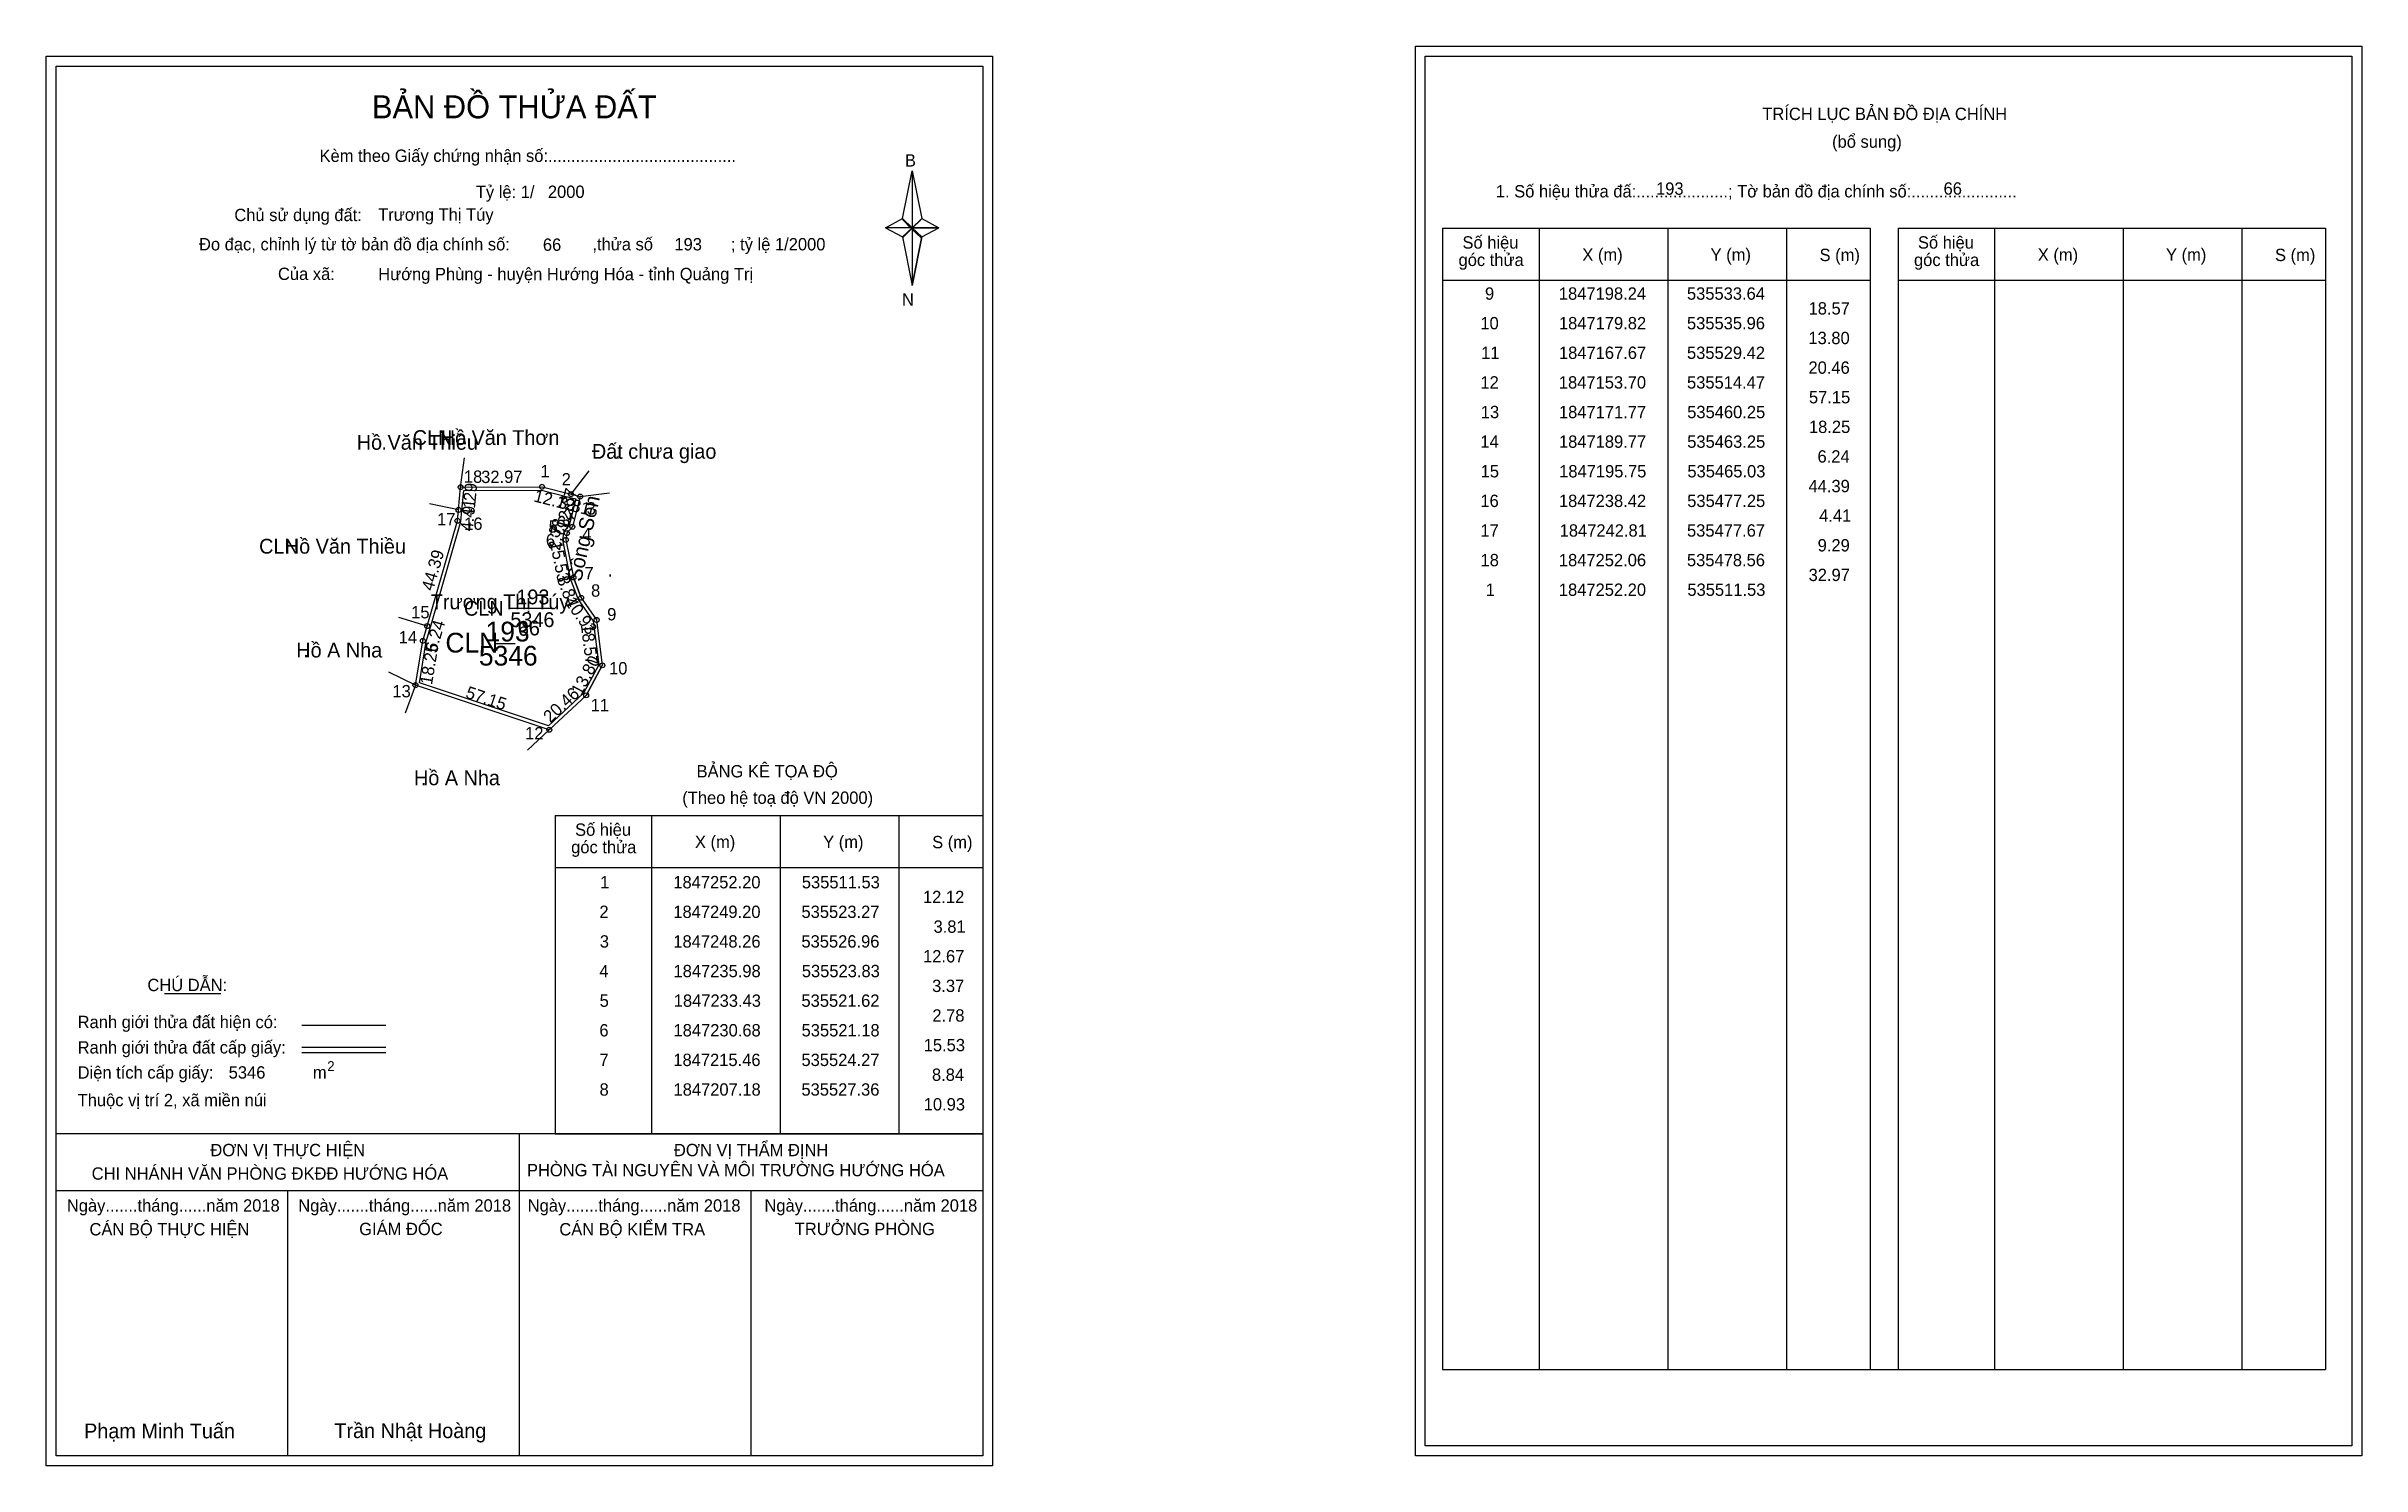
# Model space of a CAD drawing. Extents: x 535311 to 536249, y 1846856 to 1847431.
import ezdxf

# ---------------------------------------------------------------- set-up
doc = ezdxf.new("R2010")
doc.units = 0
for name, color, linetype in [('Level 1', 7, 'Continuous'), ('Level 10', 7, 'Continuous'), ('Level 11', 7, 'Continuous'), ('Level 13', 7, 'Continuous'), ('Level 2', 7, 'Continuous'), ('Level 22', 7, 'Continuous'), ('Level 27', 7, 'Continuous'), ('Level 3', 7, 'Continuous'), ('Level 36', 7, 'Continuous'), ('Level 4', 7, 'Continuous'), ('Level 49', 7, 'Continuous'), ('Level 5', 7, 'Continuous'), ('Level 53', 7, 'Continuous'), ('Level 55', 7, 'Continuous'), ('Level 6', 7, 'Continuous'), ('Level 60', 7, 'Continuous'), ('Level 63', 7, 'Continuous'), ('Level 7', 7, 'Continuous'), ('Level 9', 7, 'Continuous')]:
    doc.layers.add(name, color=color, linetype=linetype)

msp = doc.modelspace()

# ---------------------------------------------------------------- linework, layer by layer
at = {"layer": 'Level 1'}
for p, q in [((535869.34, 1847426.68), (535869.34, 1847426.68)), ((535314.7, 1847422.68), (535314.7, 1847422.68)), ((535657.54, 1847360.91), (535661.48, 1847380.19)), ((535661.48, 1847380.19), (535661.48, 1847357.14)), ((535661.48, 1847380.19), (535665.41, 1847360.91)), ((535650.65, 1847357.14), (535657.54, 1847360.91)), ((535657.54, 1847360.91), (535661.48, 1847357.14)), ((535661.18, 1847356.71), (535657.54, 1847360.47)), ((535665.12, 1847360.47), (535661.18, 1847356.71)), ((535661.18, 1847356.71), (535665.12, 1847360.47)), ((535665.41, 1847360.91), (535661.48, 1847357.14)), ((535661.48, 1847357.14), (535657.54, 1847353.46)), ((535661.18, 1847356.71), (535657.54, 1847353.02)), ((535657.54, 1847353.02), (535661.18, 1847356.71)), ((535657.54, 1847353.46), (535661.48, 1847333.74)), ((535665.12, 1847353.02), (535661.18, 1847356.71)), ((535661.48, 1847357.14), (535661.48, 1847333.74)), ((535661.48, 1847357.14), (535672.3, 1847357.14)), ((535661.48, 1847357.14), (535665.41, 1847353.46)), ((535665.41, 1847353.46), (535661.48, 1847333.74)), ((535665.41, 1847353.46), (535672.3, 1847357.14)), ((535876.41, 1847356.97), (536049.61, 1847356.97)), ((535915.59, 1846894.44), (535915.59, 1847356.97)), ((535967.73, 1846894.44), (535967.73, 1847356.97)), ((536015.68, 1847356.97), (536015.68, 1846894.44)), ((536049.61, 1847356.97), (536049.61, 1846894.44)), ((536060.92, 1847356.97), (536234.13, 1847356.97)), ((536100.1, 1846894.44), (536100.1, 1847356.97)), ((536152.25, 1846894.44), (536152.25, 1847356.97)), ((536200.19, 1847356.97), (536200.19, 1846894.44)), ((536234.13, 1847356.97), (536234.13, 1846894.44)), ((535876.41, 1847335.91), (536049.61, 1847335.91)), ((536060.92, 1847335.91), (536234.13, 1847335.91)), ((535516.89, 1847119.02), (535690.09, 1847119.02)), ((535556.07, 1846989.97), (535556.07, 1847119.02)), ((535608.21, 1846989.97), (535608.21, 1847119.02)), ((535656.15, 1847119.02), (535656.15, 1846989.97)), ((535516.89, 1847097.97), (535690.09, 1847097.97)), ((535358.53, 1847046.81), (535381.34, 1847046.81)), ((535414.26, 1847034), (535448.29, 1847034)), ((535414.26, 1847025.1), (535448.29, 1847025.1)), ((535414.26, 1847022.91), (535448.29, 1847022.91)), ((535528.35, 1846989.97), (535314.69, 1846989.97)), ((535690.09, 1846989.97), (535480.41, 1846989.97)), ((535502.39, 1846859.53), (535502.39, 1846989.97)), ((535516.89, 1846989.97), (535690.09, 1846989.97)), ((535690.09, 1846966.87), (535314.69, 1846966.87)), ((535408.54, 1846859.53), (535408.54, 1846966.87)), ((535596.24, 1846859.53), (535596.24, 1846966.87)), ((535876.41, 1846894.44), (536234.13, 1846894.44)), ((536244.74, 1846863.53), (536244.74, 1846863.53)), ((535690.09, 1846859.53), (535690.09, 1846859.53))]:
    msp.add_line(p, q, dxfattribs=at)
for points in [[(535657.54, 1847360.91), (535661.48, 1847380.19), (535661.48, 1847357.14)], [(535661.48, 1847357.14), (535665.41, 1847360.91), (535672.3, 1847357.14)], [(535650.65, 1847357.14), (535657.54, 1847353.46), (535661.48, 1847357.14)], [(535661.48, 1847357.14), (535661.48, 1847333.74), (535665.41, 1847353.46)]]:
    msp.add_lwpolyline(points, close=True, dxfattribs=at)
at = {"layer": 'Level 10'}
for p, q in [((535478.56, 1847252.06), (535511.53, 1847252.2)), ((535523.83, 1847235.98), (535521.62, 1847233.43)), ((535527.36, 1847207.18), (535524.27, 1847215.46)), ((535529.42, 1847167.67), (535535.96, 1847179.82)), ((535514.47, 1847153.7), (535529.42, 1847167.67))]:
    msp.add_line(p, q, dxfattribs=at)
for points in [[(535514.47, 1847153.7), (535460.25, 1847171.77), (535463.25, 1847189.77), (535465.03, 1847195.75), (535477.25, 1847238.42), (535477.67, 1847242.81), (535478.56, 1847252.06), (535511.53, 1847252.2), (535523.27, 1847249.2), (535526.96, 1847248.26), (535523.83, 1847235.98), (535521.62, 1847233.43), (535521.18, 1847230.68), (535524.27, 1847215.46), (535527.36, 1847207.18), (535533.64, 1847198.24), (535535.96, 1847179.82), (535529.42, 1847167.67)], [(535514.12, 1847155.29), (535461.83, 1847172.72), (535464.62, 1847189.45), (535466.37, 1847195.36), (535478.63, 1847238.16), (535479.06, 1847242.68), (535479.83, 1847250.67), (535511.36, 1847250.8), (535522.92, 1847247.84), (535525.26, 1847247.25), (535522.56, 1847236.65), (535520.3, 1847234.05), (535519.76, 1847230.65), (535522.92, 1847215.07), (535526.11, 1847206.52), (535532.29, 1847197.72), (535534.52, 1847180.09), (535528.3, 1847168.54)]]:
    msp.add_lwpolyline(points, close=True, dxfattribs=at)
at = {"layer": 'Level 11'}
for centre in [(535478.56, 1847252.06), (535511.53, 1847252.2), (535523.27, 1847249.2), (535526.96, 1847248.26), (535477.25, 1847238.42), (535477.67, 1847242.81), (535521.18, 1847230.68), (535521.62, 1847233.43), (535523.83, 1847235.98), (535524.27, 1847215.46), (535527.36, 1847207.18), (535463.25, 1847189.77), (535465.03, 1847195.75), (535533.64, 1847198.24), (535460.25, 1847171.77), (535535.96, 1847179.82), (535529.42, 1847167.67), (535514.47, 1847153.7), (535514.47, 1847153.7)]:
    msp.add_circle(centre, 1, dxfattribs=at)
at = {"layer": 'Level 27'}
for p, q in [((535478.56, 1847252.06), (535480.06, 1847263.97)), ((535523.27, 1847249.2), (535530.59, 1847258.71)), ((535526.96, 1847248.26), (535538.87, 1847249.71)), ((535477.67, 1847242.81), (535465.92, 1847245.23)), ((535465.03, 1847195.75), (535453.55, 1847199.24)), ((535460.25, 1847171.77), (535449.46, 1847177.02)), ((535460.25, 1847171.77), (535456.13, 1847160.5)), ((535514.47, 1847153.7), (535505.71, 1847145.5))]:
    msp.add_line(p, q, dxfattribs=at)
at = {"layer": 'Level 3'}
for p, q in [((535876.41, 1847356.97), (535876.41, 1846894.44)), ((536060.92, 1847356.97), (536060.92, 1846894.44)), ((535516.89, 1847119.02), (535516.89, 1846989.97))]:
    msp.add_line(p, q, dxfattribs=at)
at = {"layer": 'Level 63'}
for points in [[(535310.69, 1847426.68), (535694.09, 1847426.68), (535694.09, 1846855.53), (535310.69, 1846855.53)], [(535865.35, 1847430.68), (536248.75, 1847430.68), (536248.75, 1846859.53), (535865.35, 1846859.53)], [(535869.35, 1847426.68), (536244.75, 1847426.68), (536244.75, 1846863.53), (535869.35, 1846863.53)], [(535314.69, 1847422.68), (535690.09, 1847422.68), (535690.09, 1846859.53), (535314.69, 1846859.53)]]:
    msp.add_lwpolyline(points, close=True, dxfattribs=at)
at = {"layer": 'Level 7'}
msp.add_line((535492.58, 1847188.63), (535500.61, 1847188.63), dxfattribs=at)
at = {"layer": 'Level 9'}
msp.add_line((535498.71, 1847202.95), (535516.11, 1847202.95), dxfattribs=at)

# ---------------------------------------------------------------- texts
at = {"layer": 'Level 1'}
for s, height, p in [('BẢN ĐỒ THỬA ĐẤT', 9.3313, (535442.63, 1847401.49)), ('TRÍCH LỤC BẢN ĐỒ ĐỊA CHÍNH', 5, (536005.93, 1847400.8)), ('Kèm theo Giấy chứng nhận số:.........................................', 5, (535421.39, 1847383.83)), ('(bổ sung)', 5, (536034.18, 1847389.56)), ('B', 5, (535658.56, 1847381.95)), ('1. Số hiệu thửa đấ:....................; Tờ bản đồ địa chính số:.......................', 5, (535897.96, 1847369.44)), ('Chủ sử dụng đất:', 5, (535386.87, 1847359.84)), ('Đo đạc, chỉnh lý từ tờ bản đồ địa chính số:                  ,thửa số                 ; tỷ lệ 1/2000', 5, (535372.56, 1847347.98)), ('Số hiệu', 5, (535884.44, 1847348.7)), ('Số hiệu', 5, (536068.96, 1847348.7)), ('Của xã:', 5, (535404.55, 1847335.98)), ('góc thửa', 5, (535882.85, 1847341.64)), ('X (m)', 5, (535933, 1847343.75)), ('Y (m)', 5, (535984.96, 1847343.75)), ('S (m)', 5, (536029.11, 1847343.65)), ('góc thửa', 5, (536067.37, 1847341.64)), ('X (m)', 5, (536117.52, 1847343.75)), ('Y (m)', 5, (536169.47, 1847343.75)), ('S (m)', 5, (536213.63, 1847343.65)), ('N', 5, (535657.36, 1847325.61)), ('BẢNG KÊ TỌA ĐỘ', 5, (535574.15, 1847134.43)), ('(Theo hệ toạ độ VN 2000)', 5, (535568.35, 1847123.71)), ('Số hiệu', 5, (535524.92, 1847110.76)), ('góc thửa', 5, (535523.33, 1847103.7)), ('X (m)', 5, (535573.48, 1847105.81)), ('Y (m)', 5, (535625.43, 1847105.81)), ('S (m)', 5, (535669.59, 1847105.71)), ('CHÚ DẪN:', 5, (535351.65, 1847047.82)), ('Ranh giới thửa đất hiện có:', 5, (535323.39, 1847032.82)), ('Ranh giới thửa đất cấp giấy:', 5, (535323.39, 1847022.54)), ('Diện tích cấp giấy:', 5, (535323.39, 1847012.38)), ('m', 5, (535418.7, 1847012.42)), ('2', 4, (535424.5, 1847015.44)), ('Thuộc vị trí 2, xã miền núi', 5, (535323.39, 1847001.18)), ('ĐƠN VỊ THỰC HIỆN', 5, (535377.16, 1846980.94)), ('ĐƠN VỊ THẨM ĐỊNH', 5, (535564.97, 1846980.94)), ('CHI NHÁNH VĂN PHÒNG ĐKĐĐ HƯỚNG HÓA', 5, (535329.08, 1846971.42)), ('PHÒNG TÀI NGUYÊN VÀ MÔI TRƯỜNG HƯỚNG HÓA', 5, (535505.42, 1846972.8)), ('Ngày.......tháng......năm 2018', 5, (535319.03, 1846958.47)), ('Ngày.......tháng......năm 2018', 5, (535412.77, 1846958.47)), ('Ngày.......tháng......năm 2018', 5, (535505.72, 1846958.47)), ('Ngày.......tháng......năm 2018', 5, (535601.64, 1846958.47)), ('CÁN BỘ THỰC HIỆN', 5, (535328.19, 1846948.84)), ('GIÁM ĐỐC', 5, (535437.46, 1846948.96)), ('CÁN BỘ KIỂM TRA', 5, (535518.54, 1846948.84)), ('TRƯỞNG PHÒNG', 5, (535613.92, 1846948.96)), ('Phạm Minh Tuấn', 6, (535326.01, 1846866.61)), ('Trần Nhật Hoàng', 6, (535427.4, 1846866.71))]:
    msp.add_text(s, height=height, dxfattribs=at).set_placement(p)
at = {"layer": 'Level 11'}
msp.add_text('Tỷ lệ: 1/', height=5, dxfattribs=at).set_placement((535484.71, 1847369.2))
at = {"layer": 'Level 13'}
for s, p in [('193', (535501.13, 1847204.55)), ('CLN', (535479.92, 1847199.95)), ('5346', (535498.71, 1847195.35))]:
    msp.add_text(s, height=6, dxfattribs=at).set_placement(p)
at = {"layer": 'Level 2'}
msp.add_text('Trương Thị Túy', height=6, dxfattribs=at).set_placement((535466.45, 1847202.55))
at = {"layer": 'Level 22'}
msp.add_text('Sông Sen', height=6, rotation=77.47119, dxfattribs=at).set_placement((535527.39, 1847213.48))
at = {"layer": 'Level 3'}
msp.add_text('CLN', height=8, dxfattribs=at).set_placement((535472.39, 1847185.02))
at = {"layer": 'Level 36'}
for s, p in [('CLN', (535459.15, 1847269.13)), ('.', (535446.44, 1847267.2)), ('.', (535541.02, 1847263.55)), ('CLN', (535396.91, 1847225.1)), ('.', (535538.04, 1847215.8)), ('.', (535414.81, 1847183.03)), ('.', (535462.5, 1847131.27))]:
    msp.add_text(s, height=6, dxfattribs=at).set_placement(p)
at = {"layer": 'Level 4'}
msp.add_text('193', height=8, dxfattribs=at).set_placement((535488.66, 1847189.52))
at = {"layer": 'Level 49'}
for s, rotation, p in [('32.97', 0.24329, (535486.89, 1847253.7)), ('9.29', 84.50413, (535484.08, 1847240.53)), ('12.12', 345.66558, (535507.86, 1847246.32)), ('12.67', 75.70058, (535521.83, 1847234.62)), ('3.81', 345.7083, (535517.66, 1847243.82)), ('4.41', 84.53503, (535483.46, 1847234)), ('2.78', 80.90972, (535518.83, 1847226.13)), ('3.37', 49.08562, (535517.39, 1847230.99)), ('15.53', 281.47634, (535514.66, 1847229.6)), ('44.39', 74.01914, (535467.36, 1847209.69)), ('8.84', 290.46499, (535517.42, 1847214.95)), ('10.93', 305.08654, (535520.5, 1847205.47)), ('6.24', 73.4239, (535468.66, 1847184.8)), ('18.57', 277.17861, (535527.23, 1847196.29)), ('18.25', 80.53768, (535466.93, 1847171.73)), ('13.80', 61.70768, (535527.4, 1847167.3)), ('57.15', 341.56822, (535480.21, 1847166.8)), ('20.46', 43.05918, (535514.88, 1847156.28))]:
    msp.add_text(s, height=5, rotation=rotation, dxfattribs=at).set_placement(p)
at = {"layer": 'Level 5'}
msp.add_text('5346', height=8, dxfattribs=at).set_placement((535485.95, 1847179.74))
at = {"layer": 'Level 53'}
for s, p in [('9', (535893.56, 1847327.99)), ('1847198.24', (535923.49, 1847327.99)), ('535533.64', (535975.38, 1847327.99)), ('18.57', (536024.66, 1847321.99)), ('10', (535891.69, 1847315.99)), ('1847179.82', (535923.52, 1847315.99)), ('535535.96', (535975.39, 1847315.99)), ('13.80', (536024.59, 1847309.99)), ('11', (535892.01, 1847303.99)), ('1847167.67', (535923.53, 1847303.99)), ('535529.42', (535975.4, 1847303.99)), ('12', (535891.71, 1847291.99)), ('1847153.70', (535923.49, 1847291.99)), ('535514.47', (535975.41, 1847291.99)), ('20.46', (536024.61, 1847297.99)), ('13', (535891.86, 1847279.99)), ('1847171.77', (535923.53, 1847279.99)), ('535460.25', (535975.49, 1847279.99)), ('57.15', (536024.81, 1847285.99)), ('18.25', (536024.81, 1847273.99)), ('14', (535891.68, 1847267.99)), ('1847189.77', (535923.53, 1847267.99)), ('535463.25', (535975.49, 1847267.99)), ('6.24', (536028.28, 1847261.99)), ('15', (535891.8, 1847255.99)), ('1847195.75', (535923.61, 1847255.99)), ('535465.03', (535975.56, 1847255.99)), ('16', (535891.7, 1847243.99)), ('1847238.42', (535923.52, 1847243.99)), ('535477.25', (535975.49, 1847243.99)), ('44.39', (536024.64, 1847249.99)), ('4.41', (536028.93, 1847237.99)), ('17', (535891.72, 1847231.99)), ('1847242.81', (535923.81, 1847231.99)), ('535477.67', (535975.41, 1847231.99)), ('9.29', (536028.34, 1847225.99)), ('18', (535891.76, 1847219.99)), ('1847252.06', (535923.5, 1847219.99)), ('535478.56', (535975.39, 1847219.99)), ('32.97', (536024.66, 1847213.99)), ('1', (535893.85, 1847207.99)), ('1847252.20', (535923.49, 1847207.99)), ('535511.53', (535975.56, 1847207.99)), ('1', (535535.08, 1847089.47)), ('1847252.20', (535564.72, 1847089.47)), ('535511.53', (535616.78, 1847089.47)), ('12.12', (535665.86, 1847083.47)), ('2', (535534.78, 1847077.47)), ('1847249.20', (535564.72, 1847077.47)), ('535523.27', (535616.64, 1847077.47)), ('3', (535534.94, 1847065.47)), ('1847248.26', (535564.73, 1847065.47)), ('535526.96', (535616.62, 1847065.47)), ('3.81', (535670.15, 1847071.47)), ('12.67', (535665.89, 1847059.47)), ('4', (535534.76, 1847053.47)), ('1847235.98', (535564.8, 1847053.47)), ('535523.83', (535616.78, 1847053.47)), ('3.37', (535669.58, 1847047.47)), ('5', (535534.87, 1847041.47)), ('1847233.43', (535564.9, 1847041.47)), ('535521.62', (535616.63, 1847041.47)), ('6', (535534.77, 1847029.47)), ('1847230.68', (535564.8, 1847029.47)), ('535521.18', (535616.69, 1847029.47)), ('2.78', (535669.67, 1847035.47)), ('7', (535534.79, 1847017.47)), ('1847215.46', (535564.73, 1847017.47)), ('535524.27', (535616.64, 1847017.47)), ('15.53', (535666.17, 1847023.47)), ('8.84', (535669.5, 1847011.47)), ('8', (535534.84, 1847005.47)), ('1847207.18', (535564.8, 1847005.47)), ('535527.36', (535616.62, 1847005.47)), ('10.93', (535666.17, 1846999.47))]:
    msp.add_text(s, height=5, dxfattribs=at).set_placement(p)
at = {"layer": 'Level 55'}
for s, height, p in [('18', 0.8, (535478, 1847252.06)), ('140', 0.22, (535478.32, 1847251.84)), ('140', 0.22, (535478.32, 1847251.84)), ('0', 0.22, (535478.48, 1847251.84)), ('0', 0.22, (535478.48, 1847251.84)), ('140', 0.22, (535511.29, 1847251.98)), ('140', 0.22, (535511.29, 1847251.98)), ('1', 0.8, (535511.31, 1847252.2)), ('2', 0.8, (535523, 1847249.2)), ('140', 0.22, (535523.03, 1847248.98)), ('140', 0.22, (535523.03, 1847248.98)), ('0', 0.22, (535523.19, 1847248.98)), ('3', 0.8, (535526.71, 1847248.26)), ('0', 0.22, (535526.88, 1847248.04)), ('0', 0.22, (535526.88, 1847248.04)), ('16', 0.8, (535476.68, 1847238.42)), ('192', 0.22, (535477.01, 1847238.2)), ('17', 0.8, (535477.11, 1847242.81)), ('192', 0.22, (535477.43, 1847242.59)), ('0', 0.22, (535477.59, 1847242.59)), ('0', 0.22, (535477.59, 1847242.59)), ('6', 0.8, (535520.91, 1847230.68)), ('0', 0.22, (535521.1, 1847230.46)), ('5', 0.8, (535521.36, 1847233.43)), ('0', 0.22, (535521.54, 1847233.21)), ('4', 0.8, (535523.55, 1847235.98)), ('0', 0.22, (535523.75, 1847235.76)), ('7', 0.8, (535524, 1847215.46)), ('0', 0.22, (535524.19, 1847215.24)), ('8', 0.8, (535527.1, 1847207.18)), ('0', 0.22, (535527.28, 1847206.96)), ('15', 0.8, (535464.48, 1847195.75)), ('192', 0.22, (535464.79, 1847195.53)), ('0', 0.22, (535464.95, 1847195.53)), ('9', 0.8, (535533.37, 1847198.24)), ('0', 0.22, (535533.56, 1847198.02)), ('14', 0.8, (535462.68, 1847189.77)), ('0', 0.22, (535463.17, 1847189.55)), ('13', 0.8, (535459.71, 1847171.77)), ('10', 0.8, (535535.39, 1847179.82)), ('0', 0.22, (535535.88, 1847179.6)), ('0', 0.22, (535460.17, 1847171.55)), ('0', 0.22, (535460.17, 1847171.55)), ('11', 0.8, (535528.9, 1847167.67)), ('0', 0.22, (535529.34, 1847167.45)), ('12', 0.8, (535513.9, 1847153.7)), ('0', 0.22, (535514.39, 1847153.48)), ('0', 0.22, (535514.39, 1847153.48))]:
    msp.add_text(s, height=height, dxfattribs=at).set_placement(p)
at = {"layer": 'Level 6'}
for s, p in [('2000', (535513.9, 1847369.24)), ('193', (535962.86, 1847370.52)), ('66', (536079.35, 1847370.56)), ('Trương Thị Túy', (535445.14, 1847359.98)), ('66', (535511.88, 1847347.8)), ('193', (535565.16, 1847347.96)), ('Hướng Phùng - huyện Hướng Hóa - tỉnh Quảng Trị', (535445.17, 1847335.9)), ('5346', (535384.58, 1847012.39))]:
    msp.add_text(s, height=5, dxfattribs=at).set_placement(p)
at = {"layer": 'Level 60'}
for s, p in [('Hồ Văn Thơn', (535470.49, 1847269.13)), ('Hồ Văn Thiều', (535436.48, 1847267.2)), ('Đất chưa giao', (535531.75, 1847263.55)), ('Hồ Văn Thiều', (535407.34, 1847225.1)), ('Hồ A Nha', (535411.98, 1847183.03)), ('Hồ A Nha', (535459.67, 1847131.27))]:
    msp.add_text(s, height=6, dxfattribs=at).set_placement(p)
at = {"layer": 'Level 7'}
msp.add_text('66', height=6, rotation=2, dxfattribs=at).set_placement((535501.81, 1847191.74))
at = {"layer": 'Level 9'}
for s, p in [('18', (535479.87, 1847253.8)), ('1', (535510.92, 1847256.05)), ('2', (535519.49, 1847252.75)), ('17', (535468.99, 1847236.51)), ('16', (535479.99, 1847234.73)), ('5', (535514.22, 1847233.63)), ('3', (535529.65, 1847240.95)), ('6', (535513.08, 1847228.05)), ('4', (535527.78, 1847230.51)), ('7', (535528.74, 1847214.72)), ('8', (535531.39, 1847207.66)), ('15', (535458.52, 1847198.87)), ('9', (535537.92, 1847198.05)), ('14', (535453.45, 1847188.71)), ('10', (535538.69, 1847176.15)), ('13', (535450.93, 1847166.87)), ('11', (535531.25, 1847161.26)), ('12', (535504.68, 1847149.83))]:
    msp.add_text(s, height=5, dxfattribs=at).set_placement(p)

doc.saveas('drawing.dxf')
